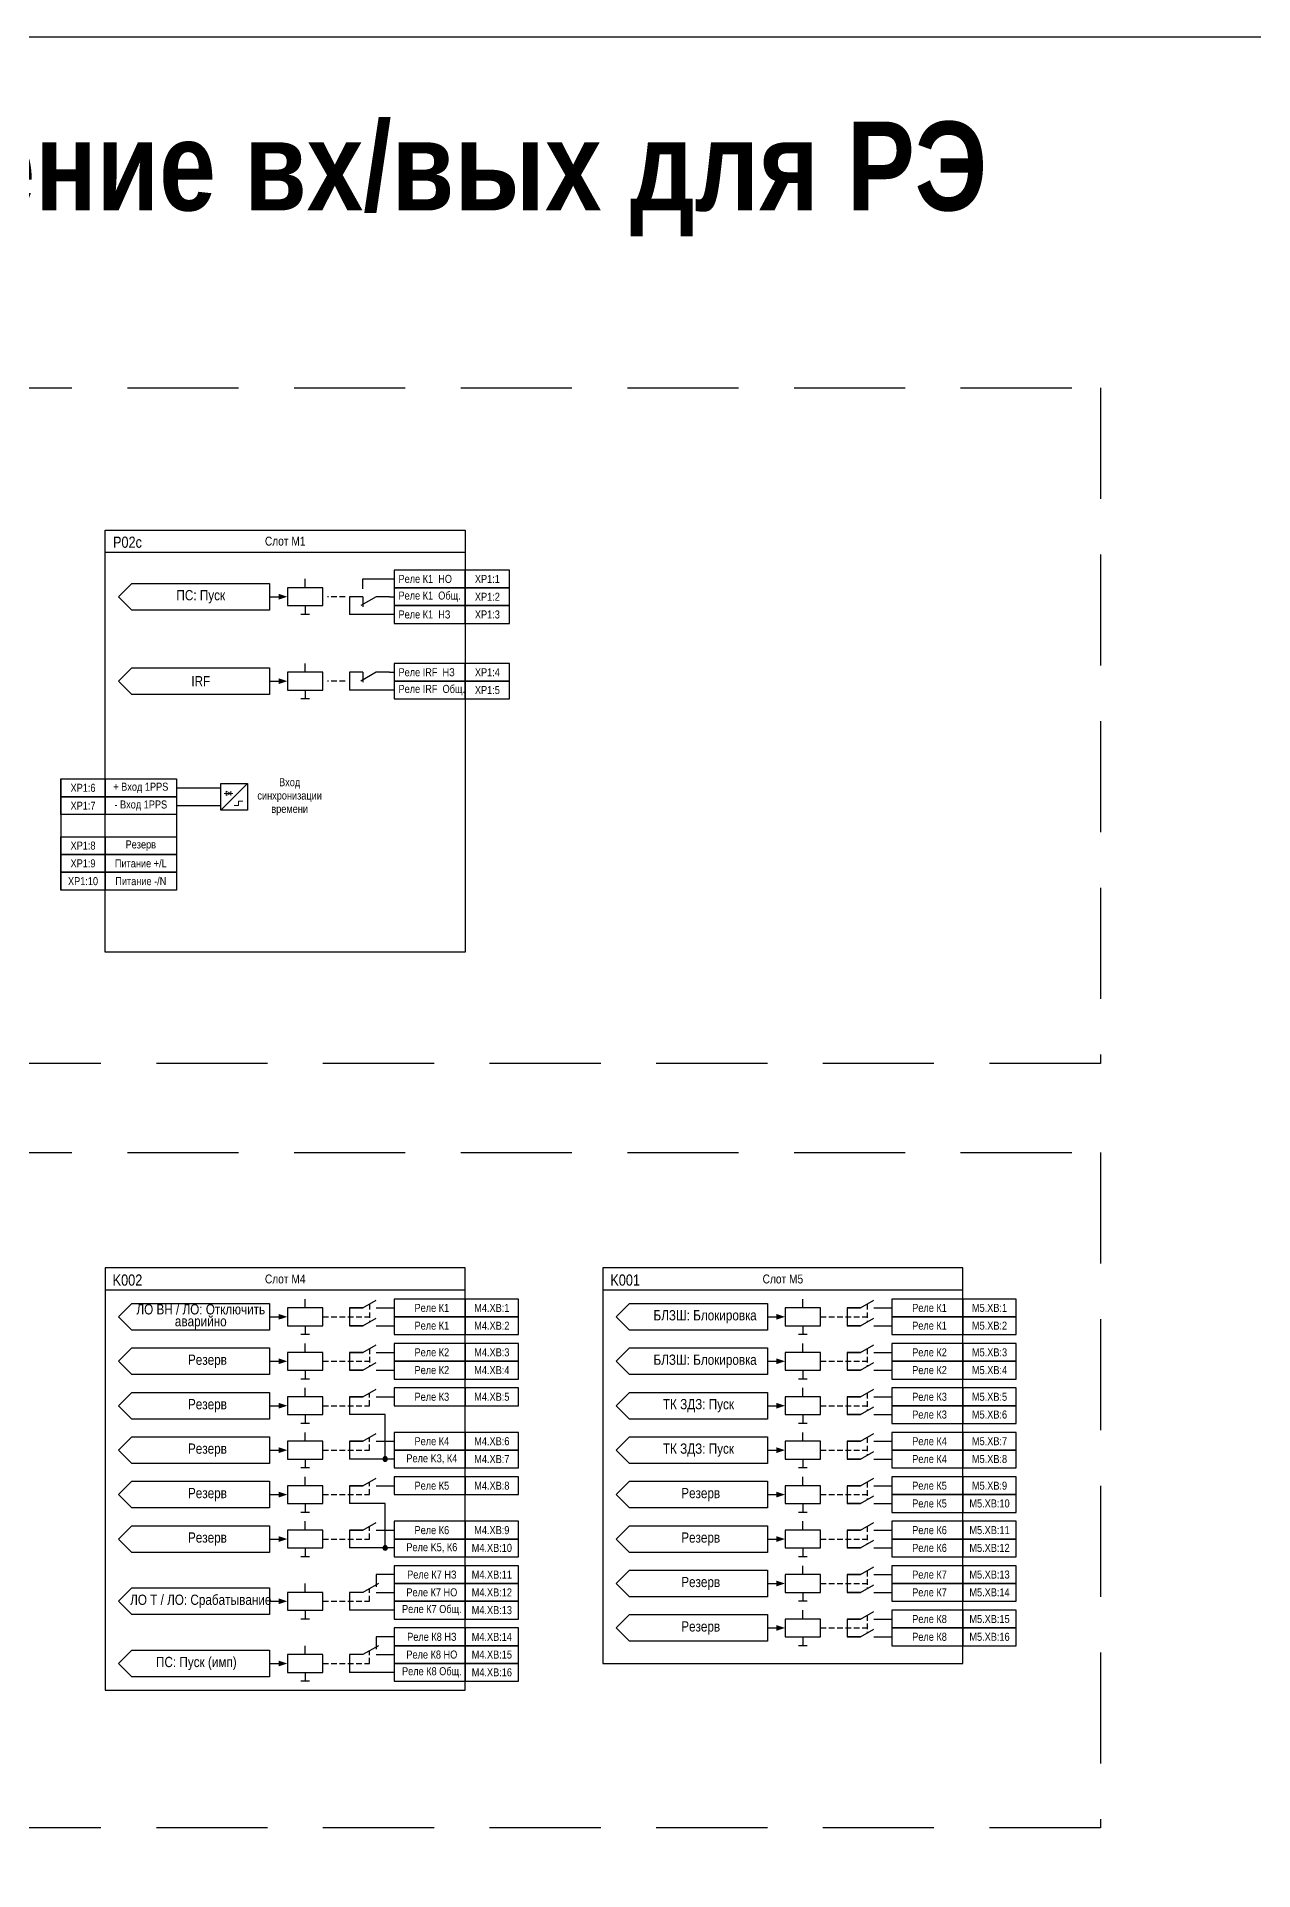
# Model space of a CAD drawing. Header units: millimetres. Extents: x 1491 to 6632, y -558 to 938.
# Drawn here: x 5438.6 to 5712.4, y 283.5 to 696 of the extents above; entities that cross this region are included whole.
import ezdxf
from ezdxf.enums import TextEntityAlignment as Align

# ---------------------------------------------------------------- set-up
doc = ezdxf.new("R2010")
doc.units = ezdxf.units.MM
doc.linetypes.add('штриховая2', pattern=[0.375, 0.25, -0.125])
doc.layers.add('_ОРЗ_0.3', color=7, linetype='Continuous', lineweight=30)
doc.layers.add('TEXT', color=7, linetype='Continuous', lineweight=25)
doc.layers.add('Основная', color=7, linetype='Continuous')
doc.styles.add('1.8_Gost_RD', font='ARIALN.TTF', dxfattribs={"height": 1.8})
doc.styles.add('2.5_Gost_RD', font='ARIALN.TTF', dxfattribs={"height": 2.5})
doc.styles.add('2.5_ISOCPEUR', font='isocpeur.ttf', dxfattribs={"width": 0.9, "height": 2.5})

# ---------------------------------------------------------------- blocks, each defined once
blk = doc.blocks.new('*U100')
at = {"layer": 'Основная', "color": 0}
blk.add_line((0, 0), (6, 3.43), dxfattribs=at)
blk = doc.blocks.new('*U175')
at = {"layer": 'Основная', "color": 0}
for p, q in [((-3, 0), (-9, 0)), ((9, 0), (3, 0))]:
    blk.add_line(p, q, dxfattribs=at)
at = {"layer": 'Основная', "ltscale": 0.25, "xscale": -1}
blk.add_blockref('*U100', (3, 0), dxfattribs=at)
at = {"layer": 'Основная', "style": '2.5_ISOCPEUR'}
for tag, p in [('ОУ', (-2, 10)), ('В1', (-14, 6)), ('В2', (-6, 4))]:
    blk.add_attdef(tag, text='', height=2.5, dxfattribs=at).set_placement(p, align=Align.MIDDLE_CENTER)
blk = doc.blocks.new('*U172')
at = {"layer": 'Основная', "color": 0}
for p, q in [((-3, 0), (-9, 0)), ((9, 0), (3, 0))]:
    blk.add_line(p, q, dxfattribs=at)
at = {"layer": 'Основная', "ltscale": 0.25, "xscale": -1}
blk.add_blockref('*U100', (3, 0), dxfattribs=at)
at = {"layer": 'Основная', "style": '2.5_ISOCPEUR'}
for tag, p in [('ОУ', (-2, 10)), ('В1', (-14, 6)), ('В2', (-6, 4))]:
    blk.add_attdef(tag, text='', height=2.5, dxfattribs=at).set_placement(p, align=Align.MIDDLE_CENTER)
blk = doc.blocks.new('Точка')
at = {"ltscale": 100}
h = blk.add_hatch(color=256, dxfattribs=at)
h.dxf.hatch_style = 1
edge = h.paths.add_edge_path()
edge.add_arc((0, 0), 0.5, 0, 360)
blk.add_circle((0, 0), 0.5, dxfattribs=at)
blk = doc.blocks.new('*U173')
at = {"layer": 'Основная', "color": 0}
for p, q in [((-3, 0), (-9, 0)), ((9, 0), (3, 0))]:
    blk.add_line(p, q, dxfattribs=at)
at = {"layer": 'Основная', "ltscale": 0.25, "xscale": -1}
blk.add_blockref('*U100', (3, 0), dxfattribs=at)
at = {"layer": 'Основная', "style": '2.5_ISOCPEUR'}
for tag, p in [('ОУ', (-2, 10)), ('В1', (-14, 6)), ('В2', (-6, 4))]:
    blk.add_attdef(tag, text='', height=2.5, dxfattribs=at).set_placement(p, align=Align.MIDDLE_CENTER)
blk = doc.blocks.new('*U174')
at = {"layer": 'Основная', "color": 0}
for p, q in [((-3, 0), (-9, 0)), ((9, 0), (3, 0))]:
    blk.add_line(p, q, dxfattribs=at)
at = {"layer": 'Основная', "ltscale": 0.25, "xscale": -1}
blk.add_blockref('*U100', (3, 0), dxfattribs=at)
at = {"layer": 'Основная', "style": '2.5_ISOCPEUR'}
for tag, p in [('ОУ', (-2, 10)), ('В1', (-14, 6)), ('В2', (-6, 4))]:
    blk.add_attdef(tag, text='', height=2.5, dxfattribs=at).set_placement(p, align=Align.MIDDLE_CENTER)
blk = doc.blocks.new('*U170')
at = {"layer": 'Основная', "color": 0}
for p, q in [((-3, 0), (-9, 0)), ((9, 0), (3, 0))]:
    blk.add_line(p, q, dxfattribs=at)
at = {"layer": 'Основная', "ltscale": 0.25, "xscale": -1}
blk.add_blockref('*U100', (3, 0), dxfattribs=at)
at = {"layer": 'Основная', "style": '2.5_ISOCPEUR'}
for tag, p in [('ОУ', (-2, 10)), ('В1', (-14, 6)), ('В2', (-6, 4))]:
    blk.add_attdef(tag, text='', height=2.5, dxfattribs=at).set_placement(p, align=Align.MIDDLE_CENTER)
blk = doc.blocks.new('*U171')
at = {"layer": 'Основная', "color": 0}
for p, q in [((-3, 0), (-9, 0)), ((9, 0), (3, 0))]:
    blk.add_line(p, q, dxfattribs=at)
at = {"layer": 'Основная', "ltscale": 0.25, "xscale": -1}
blk.add_blockref('*U100', (3, 0), dxfattribs=at)
at = {"layer": 'Основная', "style": '2.5_ISOCPEUR'}
for tag, p in [('ОУ', (-2, 10)), ('В1', (-14, 6)), ('В2', (-6, 4))]:
    blk.add_attdef(tag, text='', height=2.5, dxfattribs=at).set_placement(p, align=Align.MIDDLE_CENTER)
blk = doc.blocks.new('*U164')
at = {"layer": 'Основная', "color": 0}
for p, q in [((-3, 0), (-9, 0)), ((9, 0), (3, 0))]:
    blk.add_line(p, q, dxfattribs=at)
at = {"layer": 'Основная', "ltscale": 0.25, "xscale": -1}
blk.add_blockref('*U100', (3, 0), dxfattribs=at)
at = {"layer": 'Основная', "style": '2.5_ISOCPEUR'}
for tag, p in [('ОУ', (-2, 10)), ('В1', (-14, 6)), ('В2', (-6, 4))]:
    blk.add_attdef(tag, text='', height=2.5, dxfattribs=at).set_placement(p, align=Align.MIDDLE_CENTER)
blk = doc.blocks.new('*U165')
at = {"layer": 'Основная', "color": 0}
for p, q in [((-3, 0), (-9, 0)), ((9, 0), (3, 0))]:
    blk.add_line(p, q, dxfattribs=at)
at = {"layer": 'Основная', "ltscale": 0.25, "xscale": -1}
blk.add_blockref('*U100', (3, 0), dxfattribs=at)
at = {"layer": 'Основная', "style": '2.5_ISOCPEUR'}
for tag, p in [('ОУ', (-2, 10)), ('В1', (-14, 6)), ('В2', (-6, 4))]:
    blk.add_attdef(tag, text='', height=2.5, dxfattribs=at).set_placement(p, align=Align.MIDDLE_CENTER)
blk = doc.blocks.new('*U166')
at = {"ltscale": 0.25}
blk.add_line((0, 0), (3, 0), dxfattribs=at)
blk.add_lwpolyline([(2, 0, 1.3, 0, 0), (4, 0, 0, 0, 0)], format="xyseb", dxfattribs=at)
blk = doc.blocks.new('*U167')
at = {"ltscale": 0.25}
blk.add_line((0, 0), (3, 0), dxfattribs=at)
blk.add_lwpolyline([(2, 0, 1.3, 0, 0), (4, 0, 0, 0, 0)], format="xyseb", dxfattribs=at)
blk = doc.blocks.new('*U168')
at = {"ltscale": 0.25}
blk.add_line((0, 0), (3, 0), dxfattribs=at)
blk.add_lwpolyline([(2, 0, 1.3, 0, 0), (4, 0, 0, 0, 0)], format="xyseb", dxfattribs=at)
blk = doc.blocks.new('*U169')
at = {"ltscale": 0.25}
blk.add_line((0, 0), (3, 0), dxfattribs=at)
blk.add_lwpolyline([(2, 0, 1.3, 0, 0), (4, 0, 0, 0, 0)], format="xyseb", dxfattribs=at)
blk = doc.blocks.new('*U160')
at = {"ltscale": 0.25}
blk.add_line((0, 0), (3, 0), dxfattribs=at)
blk.add_lwpolyline([(2, 0, 1.3, 0, 0), (4, 0, 0, 0, 0)], format="xyseb", dxfattribs=at)
blk = doc.blocks.new('*U161')
at = {"ltscale": 0.25}
blk.add_line((0, 0), (3, 0), dxfattribs=at)
blk.add_lwpolyline([(2, 0, 1.3, 0, 0), (4, 0, 0, 0, 0)], format="xyseb", dxfattribs=at)
blk = doc.blocks.new('*U162')
at = {"ltscale": 0.25}
blk.add_line((0, 0), (3, 0), dxfattribs=at)
blk.add_lwpolyline([(2, 0, 1.3, 0, 0), (4, 0, 0, 0, 0)], format="xyseb", dxfattribs=at)
blk = doc.blocks.new('*U163')
at = {"ltscale": 0.25}
blk.add_line((0, 0), (3, 0), dxfattribs=at)
blk.add_lwpolyline([(2, 0, 1.3, 0, 0), (4, 0, 0, 0, 0)], format="xyseb", dxfattribs=at)
blk = doc.blocks.new('*U95')
at = {"layer": 'Основная', "color": 0}
blk.add_line((0, 0), (7, -4), dxfattribs=at)
at = {"layer": 'Основная', "ltscale": 0.35}
blk.add_line((6, 0), (6, -4.5), dxfattribs=at)
blk = doc.blocks.new('*U116')
at = {"layer": 'Основная', "color": 0}
for p, q in [((-9, 0), (-3, 0)), ((3, 0), (9, 0))]:
    blk.add_line(p, q, dxfattribs=at)
at = {"layer": 'Основная', "ltscale": 0.25}
blk.add_blockref('*U95', (-3, 0), dxfattribs=at)
at = {"layer": 'Основная', "style": '2.5_ISOCPEUR'}
for tag, p in [('ОУ', (2, 10)), ('В2', (6, 4)), ('В1', (14, 6))]:
    blk.add_attdef(tag, text='', height=2.5, dxfattribs=at).set_placement(p, align=Align.MIDDLE_CENTER)
blk = doc.blocks.new('*U117')
at = {"layer": 'Основная', "color": 0}
for p, q in [((-9, 0), (-3, 0)), ((3, 0), (9, 0))]:
    blk.add_line(p, q, dxfattribs=at)
at = {"layer": 'Основная', "ltscale": 0.25}
blk.add_blockref('*U95', (-3, 0), dxfattribs=at)
at = {"layer": 'Основная', "style": '2.5_ISOCPEUR'}
for tag, p in [('ОУ', (2, 10)), ('В2', (6, 4)), ('В1', (14, 6))]:
    blk.add_attdef(tag, text='', height=2.5, dxfattribs=at).set_placement(p, align=Align.MIDDLE_CENTER)
blk = doc.blocks.new('*U114')
at = {"ltscale": 0.25}
blk.add_line((0, 0), (3, 0), dxfattribs=at)
blk.add_lwpolyline([(2, 0, 1.3, 0, 0), (4, 0, 0, 0, 0)], format="xyseb", dxfattribs=at)
blk = doc.blocks.new('*U115')
at = {"ltscale": 0.25}
blk.add_line((0, 0), (3, 0), dxfattribs=at)
blk.add_lwpolyline([(2, 0, 1.3, 0, 0), (4, 0, 0, 0, 0)], format="xyseb", dxfattribs=at)
blk = doc.blocks.new('*U113')
at = {"ltscale": 0.25}
blk.add_line((0, 0), (3, 0), dxfattribs=at)
blk.add_lwpolyline([(2, 0, 1.3, 0, 0), (4, 0, 0, 0, 0)], format="xyseb", dxfattribs=at)

msp = doc.modelspace()

# ---------------------------------------------------------------- linework, layer by layer
at = {"ltscale": 100}
for p, q in [((5499, 572), (5499, 574)), ((5512, 570), (5509, 570)), ((5518, 570), (5519, 570)), ((5500, 566), (5498, 566)), ((5499, 568), (5499, 566)), ((5519, 566), (5509, 566)), ((5499, 553), (5499, 555)), ((5518, 553), (5519, 553)), ((5499, 549), (5499, 547)), ((5519, 549), (5509, 549)), ((5500, 547), (5498, 547)), ((5444, 529), (5444, 504)), ((5470, 521), (5470, 516)), ((5499, 410), (5499, 412)), ((5512, 410), (5509, 410)), ((5518, 410), (5519, 410)), ((5611, 410), (5611, 412)), ((5624, 410), (5621, 410)), ((5630, 410), (5631, 410)), ((5499, 406), (5499, 404)), ((5512, 406), (5509, 406)), ((5518, 406), (5519, 406)), ((5611, 406), (5611, 404)), ((5624, 406), (5621, 406)), ((5630, 406), (5631, 406)), ((5500, 404), (5498, 404)), ((5499, 400), (5499, 402)), ((5612, 404), (5610, 404)), ((5611, 400), (5611, 402)), ((5512, 400), (5509, 400)), ((5518, 400), (5519, 400)), ((5624, 400), (5621, 400)), ((5630, 400), (5631, 400)), ((5500, 394), (5498, 394)), ((5499, 396), (5499, 394)), ((5499, 390), (5499, 392)), ((5512, 396), (5509, 396)), ((5518, 396), (5519, 396)), ((5612, 394), (5610, 394)), ((5611, 396), (5611, 394)), ((5611, 390), (5611, 392)), ((5624, 396), (5621, 396)), ((5630, 396), (5631, 396)), ((5512, 390), (5509, 390)), ((5518, 390), (5519, 390)), ((5624, 390), (5621, 390)), ((5630, 390), (5631, 390)), ((5500, 384), (5498, 384)), ((5499, 386), (5499, 384)), ((5517, 386), (5509, 386)), ((5612, 384), (5610, 384)), ((5611, 386), (5611, 384)), ((5624, 386), (5621, 386)), ((5630, 386), (5631, 386)), ((5499, 380), (5499, 382)), ((5512, 380), (5509, 380)), ((5518, 380), (5519, 380)), ((5611, 380), (5611, 382)), ((5624, 380), (5621, 380)), ((5630, 380), (5631, 380)), ((5499, 376), (5499, 374)), ((5519, 376), (5509, 376)), ((5611, 376), (5611, 374)), ((5624, 376), (5621, 376)), ((5630, 376), (5631, 376)), ((5500, 374), (5498, 374)), ((5499, 370), (5499, 372)), ((5612, 374), (5610, 374)), ((5611, 370), (5611, 372)), ((5512, 370), (5509, 370)), ((5518, 370), (5519, 370)), ((5624, 370), (5621, 370)), ((5630, 370), (5631, 370)), ((5500, 364), (5498, 364)), ((5499, 366), (5499, 364)), ((5517, 366), (5509, 366)), ((5612, 364), (5610, 364)), ((5611, 366), (5611, 364)), ((5624, 366), (5621, 366)), ((5630, 366), (5631, 366)), ((5499, 360), (5499, 362)), ((5512, 360), (5509, 360)), ((5518, 360), (5519, 360)), ((5611, 360), (5611, 362)), ((5624, 360), (5621, 360)), ((5630, 360), (5631, 360)), ((5499, 356), (5499, 354)), ((5519, 356), (5509, 356)), ((5611, 356), (5611, 354)), ((5624, 356), (5621, 356)), ((5630, 356), (5631, 356)), ((5500, 354), (5498, 354)), ((5612, 354), (5610, 354)), ((5611, 350), (5611, 352)), ((5499, 346), (5499, 348)), ((5624, 350), (5621, 350)), ((5630, 350), (5631, 350)), ((5512, 346), (5509, 346)), ((5515, 346), (5519, 346)), ((5612, 344), (5610, 344)), ((5611, 346), (5611, 344)), ((5624, 346), (5621, 346)), ((5630, 346), (5631, 346)), ((5500, 340), (5498, 340)), ((5499, 342), (5499, 340)), ((5519, 342), (5509, 342)), ((5611, 340), (5611, 342)), ((5624, 340), (5621, 340)), ((5630, 340), (5631, 340)), ((5611, 336), (5611, 334)), ((5624, 336), (5621, 336)), ((5630, 336), (5631, 336)), ((5499, 332), (5499, 334)), ((5512, 332), (5509, 332)), ((5515, 332), (5519, 332)), ((5612, 334), (5610, 334)), ((5500, 326), (5498, 326)), ((5499, 328), (5499, 326)), ((5519, 328), (5509, 328))]:
    msp.add_line(p, q, dxfattribs=at)
at = {"linetype": 'штриховая2', "ltscale": 5}
for p, q in [((5508, 570), (5504, 570)), ((5508, 551), (5504, 551))]:
    msp.add_line(p, q, dxfattribs=at)
at = {"lineweight": 13, "ltscale": 0.25}
msp.add_line((5482.25, 526.25), (5482.25, 525.25), dxfattribs=at)
at = {"ltscale": 100}
for points in [[(5169, 696), (6159, 696), (6159, -251), (5169, -251)], [(5535, 576), (5519, 576), (5519, 572), (5535, 572)], [(5545, 576), (5535, 576), (5535, 572), (5545, 572)], [(5503, 572), (5495, 572), (5495, 568), (5503, 568)], [(5535, 572), (5519, 572), (5519, 568), (5535, 568)], [(5545, 572), (5535, 572), (5535, 568), (5545, 568)], [(5535, 568), (5519, 568), (5519, 564), (5535, 564)], [(5545, 568), (5535, 568), (5535, 564), (5545, 564)], [(5503, 553), (5495, 553), (5495, 549), (5503, 549)], [(5535, 555), (5519, 555), (5519, 551), (5535, 551)], [(5545, 555), (5535, 555), (5535, 551), (5545, 551)], [(5535, 551), (5519, 551), (5519, 547), (5535, 547)], [(5545, 551), (5535, 551), (5535, 547), (5545, 547)], [(5444, 529), (5454, 529), (5454, 525), (5444, 525)], [(5454, 529), (5470, 529), (5470, 525), (5454, 525)], [(5444, 525), (5454, 525), (5454, 521), (5444, 521)], [(5454, 525), (5470, 525), (5470, 521), (5454, 521)], [(5444, 516), (5454, 516), (5454, 512), (5444, 512)], [(5454, 516), (5470, 516), (5470, 512), (5454, 512)], [(5444, 512), (5454, 512), (5454, 508), (5444, 508)], [(5454, 512), (5470, 512), (5470, 508), (5454, 508)], [(5444, 508), (5454, 508), (5454, 504), (5444, 504)], [(5454, 508), (5470, 508), (5470, 504), (5454, 504)], [(5503, 410), (5495, 410), (5495, 406), (5503, 406)], [(5535, 412), (5519, 412), (5519, 408), (5535, 408)], [(5547, 412), (5535, 412), (5535, 408), (5547, 408)], [(5615, 410), (5607, 410), (5607, 406), (5615, 406)], [(5647, 412), (5631, 412), (5631, 408), (5647, 408)], [(5659, 412), (5647, 412), (5647, 408), (5659, 408)], [(5535, 408), (5519, 408), (5519, 404), (5535, 404)], [(5547, 408), (5535, 408), (5535, 404), (5547, 404)], [(5647, 408), (5631, 408), (5631, 404), (5647, 404)], [(5659, 408), (5647, 408), (5647, 404), (5659, 404)], [(5535, 402), (5519, 402), (5519, 398), (5535, 398)], [(5547, 402), (5535, 402), (5535, 398), (5547, 398)], [(5647, 402), (5631, 402), (5631, 398), (5647, 398)], [(5659, 402), (5647, 402), (5647, 398), (5659, 398)], [(5503, 400), (5495, 400), (5495, 396), (5503, 396)], [(5535, 398), (5519, 398), (5519, 394), (5535, 394)], [(5547, 398), (5535, 398), (5535, 394), (5547, 394)], [(5615, 400), (5607, 400), (5607, 396), (5615, 396)], [(5647, 398), (5631, 398), (5631, 394), (5647, 394)], [(5659, 398), (5647, 398), (5647, 394), (5659, 394)], [(5535, 392), (5519, 392), (5519, 388), (5535, 388)], [(5547, 392), (5535, 392), (5535, 388), (5547, 388)], [(5647, 392), (5631, 392), (5631, 388), (5647, 388)], [(5659, 392), (5647, 392), (5647, 388), (5659, 388)], [(5503, 390), (5495, 390), (5495, 386), (5503, 386)], [(5615, 390), (5607, 390), (5607, 386), (5615, 386)], [(5647, 388), (5631, 388), (5631, 384), (5647, 384)], [(5659, 388), (5647, 388), (5647, 384), (5659, 384)], [(5503, 380), (5495, 380), (5495, 376), (5503, 376)], [(5535, 382), (5519, 382), (5519, 378), (5535, 378)], [(5547, 382), (5535, 382), (5535, 378), (5547, 378)], [(5615, 380), (5607, 380), (5607, 376), (5615, 376)], [(5647, 382), (5631, 382), (5631, 378), (5647, 378)], [(5659, 382), (5647, 382), (5647, 378), (5659, 378)], [(5535, 378), (5519, 378), (5519, 374), (5535, 374)], [(5547, 378), (5535, 378), (5535, 374), (5547, 374)], [(5647, 378), (5631, 378), (5631, 374), (5647, 374)], [(5659, 378), (5647, 378), (5647, 374), (5659, 374)], [(5535, 372), (5519, 372), (5519, 368), (5535, 368)], [(5547, 372), (5535, 372), (5535, 368), (5547, 368)], [(5647, 372), (5631, 372), (5631, 368), (5647, 368)], [(5659, 372), (5647, 372), (5647, 368), (5659, 368)], [(5503, 370), (5495, 370), (5495, 366), (5503, 366)], [(5615, 370), (5607, 370), (5607, 366), (5615, 366)], [(5647, 368), (5631, 368), (5631, 364), (5647, 364)], [(5659, 368), (5647, 368), (5647, 364), (5659, 364)], [(5503, 360), (5495, 360), (5495, 356), (5503, 356)], [(5535, 362), (5519, 362), (5519, 358), (5535, 358)], [(5547, 362), (5535, 362), (5535, 358), (5547, 358)], [(5615, 360), (5607, 360), (5607, 356), (5615, 356)], [(5647, 362), (5631, 362), (5631, 358), (5647, 358)], [(5659, 362), (5647, 362), (5647, 358), (5659, 358)], [(5535, 358), (5519, 358), (5519, 354), (5535, 354)], [(5547, 358), (5535, 358), (5535, 354), (5547, 354)], [(5647, 358), (5631, 358), (5631, 354), (5647, 354)], [(5659, 358), (5647, 358), (5647, 354), (5659, 354)], [(5535, 352), (5519, 352), (5519, 348), (5535, 348)], [(5547, 352), (5535, 352), (5535, 348), (5547, 348)], [(5647, 352), (5631, 352), (5631, 348), (5647, 348)], [(5659, 352), (5647, 352), (5647, 348), (5659, 348)], [(5460, 347), (5491, 347), (5491, 341), (5460, 341), (5457, 344)], [(5535, 348), (5519, 348), (5519, 344), (5535, 344)], [(5547, 348), (5535, 348), (5535, 344), (5547, 344)], [(5615, 350), (5607, 350), (5607, 346), (5615, 346)], [(5647, 348), (5631, 348), (5631, 344), (5647, 344)], [(5659, 348), (5647, 348), (5647, 344), (5659, 344)], [(5503, 346), (5495, 346), (5495, 342), (5503, 342)], [(5535, 344), (5519, 344), (5519, 340), (5535, 340)], [(5547, 344), (5535, 344), (5535, 340), (5547, 340)], [(5615, 340), (5607, 340), (5607, 336), (5615, 336)], [(5647, 342), (5631, 342), (5631, 338), (5647, 338)], [(5659, 342), (5647, 342), (5647, 338), (5659, 338)], [(5535, 338), (5519, 338), (5519, 334), (5535, 334)], [(5547, 338), (5535, 338), (5535, 334), (5547, 334)], [(5647, 338), (5631, 338), (5631, 334), (5647, 334)], [(5659, 338), (5647, 338), (5647, 334), (5659, 334)], [(5503, 332), (5495, 332), (5495, 328), (5503, 328)], [(5535, 334), (5519, 334), (5519, 330), (5535, 330)], [(5547, 334), (5535, 334), (5535, 330), (5547, 330)], [(5535, 330), (5519, 330), (5519, 326), (5535, 326)], [(5547, 330), (5535, 330), (5535, 326), (5547, 326)]]:
    msp.add_lwpolyline(points, close=True, dxfattribs=at)
at = {"color": 6, "linetype": 'штриховая2', "ltscale": 100}
for points in [[(5309, 617), (5678, 617), (5678, 465), (5309, 465)], [(5309, 445), (5678, 445), (5678, 293), (5309, 293)]]:
    msp.add_lwpolyline(points, close=True, dxfattribs=at)
at = {"ltscale": 100}
for points in [[(5454, 580), (5535, 580)], [(5512, 571.75), (5512, 574), (5519, 574)], [(5509, 570), (5509, 566)], [(5509, 553), (5509, 549)], [(5535, 414), (5454, 414)], [(5647, 414), (5566, 414)], [(5509, 410), (5509, 406)], [(5621, 410), (5621, 406)], [(5509, 400), (5509, 396)], [(5621, 400), (5621, 396)], [(5509, 390), (5509, 386)], [(5621, 390), (5621, 386)], [(5517, 376), (5517, 386)], [(5509, 380), (5509, 376)], [(5621, 380), (5621, 376)], [(5509, 370), (5509, 366)], [(5621, 370), (5621, 366)], [(5517, 356), (5517, 366)], [(5509, 360), (5509, 356)], [(5621, 360), (5621, 356)], [(5515.5, 348), (5512, 346)], [(5519, 350), (5515, 350), (5515, 347.25)], [(5621, 350), (5621, 346)], [(5509, 346), (5509, 342)], [(5621, 340), (5621, 336)], [(5519, 336), (5515, 336), (5515, 333.25)], [(5509, 332), (5509, 328)], [(5515.5, 334), (5512, 332)]]:
    msp.add_lwpolyline(points, dxfattribs=at)
msp.add_lwpolyline([(5480, 528), (5486, 528), (5486, 522), (5480, 522)], close=True)
at = {"lineweight": 13, "ltscale": 0.25}
msp.add_lwpolyline([(5482.25, 525.75), (5481.25, 526.25), (5481.25, 525.25), (5482.25, 525.75)], dxfattribs=at)
at = {"lineweight": 13, "flags": 128}
for points in [[(5481.5, 526.5, 0, 0, 0), (5481.5, 527, 0.25, 0, 0), (5481.5, 527.5, 0, 0, 0)], [(5482, 526.5, 0, 0, 0), (5482, 527, 0.25, 0, 0), (5482, 527.5, 0, 0, 0)]]:
    msp.add_lwpolyline(points, format="xyseb", dxfattribs=at)
at = {"linetype": 'штриховая2', "ltscale": 5}
for points in [[(5513.5, 410.86), (5513.5, 406.86)], [(5625.5, 410.86), (5625.5, 406.86)], [(5503, 408), (5513.5, 408)], [(5615, 408), (5625.5, 408)], [(5513.5, 400.86), (5513.5, 396.86)], [(5625.5, 400.86), (5625.5, 396.86)], [(5503, 398), (5513.5, 398)], [(5615, 398), (5625.5, 398)], [(5503, 388), (5513.5, 388), (5513.5, 390.86)], [(5615, 388), (5625.5, 388)], [(5625.5, 390.86), (5625.5, 386.86)], [(5503, 378), (5513.5, 378), (5513.5, 380.86)], [(5625.5, 380.86), (5625.5, 376.86)], [(5615, 378), (5625.5, 378)], [(5503, 368), (5513.5, 368), (5513.5, 370.86)], [(5615, 368), (5625.5, 368)], [(5625.5, 370.86), (5625.5, 366.86)], [(5503, 358), (5513.5, 358), (5513.5, 360.86)], [(5625.5, 360.86), (5625.5, 356.86)], [(5615, 358), (5625.5, 358)], [(5625.5, 350.86), (5625.5, 346.86)], [(5503, 344), (5513.5, 344), (5513.5, 346.86)], [(5615, 348), (5625.5, 348)], [(5625.5, 340.86), (5625.5, 336.86)], [(5615, 338), (5625.5, 338)], [(5503, 330), (5513.5, 330), (5513.5, 332.86)]]:
    msp.add_lwpolyline(points, dxfattribs=at)
at = {"layer": '_ОРЗ_0.3', "ltscale": 100}
for points in [[(5454, 585), (5535, 585), (5535, 490), (5454, 490)], [(5535, 419), (5454, 419), (5454, 324), (5535, 324)], [(5647, 419), (5566, 419), (5566, 330), (5647, 330)]]:
    msp.add_lwpolyline(points, close=True, dxfattribs=at)
at = {"layer": 'Основная', "color": 0}
for p, q in [((5470, 527), (5480, 527)), ((5470, 523), (5480, 523))]:
    msp.add_line(p, q, dxfattribs=at)
at = {"layer": 'Основная', "ltscale": 0.25}
msp.add_line((5486, 528), (5480, 522), dxfattribs=at)
at = {"layer": 'Основная', "color": 0, "lineweight": 13}
msp.add_line((5480.75, 525.75), (5482.75, 525.75), dxfattribs=at)
for p, q in [((5484, 524), (5485, 524)), ((5484, 523), (5484, 524)), ((5483, 523), (5484, 523))]:
    msp.add_line(p, q, dxfattribs=at).dxf.unprotected_set("ltscale", 0)
at = {"layer": 'Основная', "ltscale": 100}
for points in [[(5491, 573), (5491, 567), (5460, 567), (5457, 570), (5460, 573)], [(5491, 554), (5491, 548), (5460, 548), (5457, 551), (5460, 554)], [(5491, 411), (5491, 405), (5460, 405), (5457, 408), (5460, 411)], [(5603, 411), (5603, 405), (5572, 405), (5569, 408), (5572, 411)], [(5491, 401), (5491, 395), (5460, 395), (5457, 398), (5460, 401)], [(5603, 401), (5603, 395), (5572, 395), (5569, 398), (5572, 401)], [(5491, 391), (5491, 385), (5460, 385), (5457, 388), (5460, 391)], [(5603, 391), (5603, 385), (5572, 385), (5569, 388), (5572, 391)], [(5491, 381), (5491, 375), (5460, 375), (5457, 378), (5460, 381)], [(5603, 381), (5603, 375), (5572, 375), (5569, 378), (5572, 381)], [(5491, 371), (5491, 365), (5460, 365), (5457, 368), (5460, 371)], [(5603, 371), (5603, 365), (5572, 365), (5569, 368), (5572, 371)], [(5491, 361), (5491, 355), (5460, 355), (5457, 358), (5460, 361)], [(5603, 361), (5603, 355), (5572, 355), (5569, 358), (5572, 361)], [(5603, 351), (5603, 345), (5572, 345), (5569, 348), (5572, 351)], [(5603, 341), (5603, 335), (5572, 335), (5569, 338), (5572, 341)], [(5491, 333), (5491, 327), (5460, 327), (5457, 330), (5460, 333)]]:
    msp.add_lwpolyline(points, close=True, dxfattribs=at)

# ---------------------------------------------------------------- block references
at = {"ltscale": 0.35}
for name, p in [('*U114', (5491, 570)), ('*U115', (5491, 551)), ('*U166', (5491, 408)), ('*U113', (5603, 408)), ('*U167', (5491, 398)), ('*U113', (5603, 398)), ('*U168', (5491, 388)), ('*U113', (5603, 388)), ('*U169', (5491, 378)), ('*U113', (5603, 378)), ('*U160', (5491, 368)), ('*U113', (5603, 368)), ('*U161', (5491, 358)), ('*U113', (5603, 358)), ('*U113', (5603, 348)), ('*U162', (5491, 344)), ('*U113', (5603, 338)), ('*U163', (5491, 330))]:
    msp.add_blockref(name, p, dxfattribs=at)
at = {"ltscale": 100, "xscale": -1}
for p in [(5517, 376), (5517, 356)]:
    msp.add_blockref('Точка', p, dxfattribs=at)
at = {"layer": 'Основная', "ltscale": 0.25, "xscale": -0.5, "yscale": 0.5, "zscale": 0.5}
for name, p in [('*U116', (5513.5, 570)), ('*U117', (5513.5, 553)), ('*U164', (5513.5, 410)), ('*U164', (5625.5, 410)), ('*U165', (5513.5, 406)), ('*U164', (5625.5, 406)), ('*U170', (5513.5, 400)), ('*U164', (5625.5, 400)), ('*U171', (5513.5, 396)), ('*U164', (5625.5, 396)), ('*U174', (5513.5, 390)), ('*U164', (5625.5, 390)), ('*U164', (5625.5, 386)), ('*U173', (5513.5, 380)), ('*U164', (5625.5, 380)), ('*U164', (5625.5, 376)), ('*U172', (5513.5, 370)), ('*U164', (5625.5, 370)), ('*U164', (5625.5, 366)), ('*U175', (5513.5, 360)), ('*U164', (5625.5, 360)), ('*U164', (5625.5, 356)), ('*U164', (5625.5, 350)), ('*U164', (5625.5, 346)), ('*U164', (5625.5, 340)), ('*U164', (5625.5, 336))]:
    msp.add_blockref(name, p, dxfattribs=at)

# ---------------------------------------------------------------- texts
at = {"ltscale": 100, "attachment_point": 5}
for s, insert, char_height, width, style in [('{\\fArial Narrow|b1|i0|c204|p34;Подключение вх/вых для РЭ}', (5487, 664), 20, 1350, '2.5_Gost_RD'), ('Р02с', (5459, 582.25), 2.5, 10, '2.5_Gost_RD'), ('Слот М1', (5494.5, 582.5), 2, 81, '1.8_Gost_RD'), ('\\pxi0.55556,ql;Реле К1  НО', (5527, 574), 1.8, 16, '1.8_Gost_RD'), ('XP1:1', (5540, 574), 1.8, 10, '1.8_Gost_RD'), ('\\pxi0.55556,ql;Реле К1  Общ.', (5527, 570), 1.8, 16, '1.8_Gost_RD'), ('XP1:2', (5540, 570), 1.8, 10, '1.8_Gost_RD'), ('\\pxi0.55556,ql;Реле К1  НЗ', (5527, 566), 1.8, 16, '1.8_Gost_RD'), ('XP1:3', (5540, 566), 1.8, 10, '1.8_Gost_RD'), ('\\pxi0.55556,ql;Реле IRF  НЗ', (5527, 553), 1.8, 16, '1.8_Gost_RD'), ('XP1:4', (5540, 553), 1.8, 10, '1.8_Gost_RD'), ('\\pxi0.55556,ql;Реле IRF  Общ.', (5527, 549), 1.8, 16, '1.8_Gost_RD'), ('XP1:5', (5540, 549), 1.8, 10, '1.8_Gost_RD'), ('+ Вход 1PPS', (5462, 527), 1.8, 16, '1.8_Gost_RD'), ('\\pxse0.83333;Вход синхронизации времени', (5495.5, 525), 1.8, 19, '1.8_Gost_RD'), ('XP1:6', (5449, 527), 1.8, 10, '1.8_Gost_RD'), ('- Вход 1PPS', (5462, 523), 1.8, 16, '1.8_Gost_RD'), ('XP1:7', (5449, 523), 1.8, 10, '1.8_Gost_RD'), ('XP1:8', (5449, 514), 1.8, 10, '1.8_Gost_RD'), ('Резерв', (5462, 514), 1.8, 16, '1.8_Gost_RD'), ('XP1:9', (5449, 510), 1.8, 10, '1.8_Gost_RD'), ('Питание +/L', (5462, 510), 1.8, 16, '1.8_Gost_RD'), ('XP1:10', (5449, 506), 1.8, 10, '1.8_Gost_RD'), ('Питание -/N', (5462, 506), 1.8, 16, '1.8_Gost_RD'), ('K002', (5459, 416.25), 2.5, 10, '2.5_Gost_RD'), ('Слот М4', (5494.5, 416.5), 2, 81, '1.8_Gost_RD'), ('K001', (5571, 416.25), 2.5, 10, '2.5_Gost_RD'), ('Слот М5', (5606.5, 416.5), 2, 81, '1.8_Gost_RD'), ('\\pxi0.55556,qc;Реле К1', (5527, 410), 1.8, 16, '1.8_Gost_RD'), ('М4.XB:1', (5541, 410), 1.8, 12, '1.8_Gost_RD'), ('\\pxi0.55556,qc;Реле К1', (5639, 410), 1.8, 16, '1.8_Gost_RD'), ('М5.XB:1', (5653, 410), 1.8, 12, '1.8_Gost_RD'), ('\\pxi0.55556,qc;Реле К1', (5527, 406), 1.8, 16, '1.8_Gost_RD'), ('М4.XB:2', (5541, 406), 1.8, 12, '1.8_Gost_RD'), ('\\pxi0.55556,qc;Реле К1', (5639, 406), 1.8, 16, '1.8_Gost_RD'), ('М5.XB:2', (5653, 406), 1.8, 12, '1.8_Gost_RD'), ('\\pxi0.55556,qc;Реле К2', (5527, 400), 1.8, 16, '1.8_Gost_RD'), ('М4.XB:3', (5541, 400), 1.8, 12, '1.8_Gost_RD'), ('\\pxi0.55556,qc;Реле К2', (5639, 400), 1.8, 16, '1.8_Gost_RD'), ('М5.XB:3', (5653, 400), 1.8, 12, '1.8_Gost_RD'), ('\\pxi0.55556,qc;Реле К2', (5527, 396), 1.8, 16, '1.8_Gost_RD'), ('М4.XB:4', (5541, 396), 1.8, 12, '1.8_Gost_RD'), ('\\pxi0.55556,qc;Реле К2', (5639, 396), 1.8, 16, '1.8_Gost_RD'), ('М5.XB:4', (5653, 396), 1.8, 12, '1.8_Gost_RD'), ('\\pxi0.55556,qc;Реле К3', (5527, 390), 1.8, 16, '1.8_Gost_RD'), ('М4.XB:5', (5541, 390), 1.8, 12, '1.8_Gost_RD'), ('\\pxsm0.7;ТК ЗДЗ: Пуск', (5587.5, 388), 2.3, 31, '2.5_Gost_RD'), ('\\pxi0.55556,qc;Реле К3', (5639, 390), 1.8, 16, '1.8_Gost_RD'), ('М5.XB:5', (5653, 390), 1.8, 12, '1.8_Gost_RD'), ('\\pxi0.55556,qc;Реле К3', (5639, 386), 1.8, 16, '1.8_Gost_RD'), ('М5.XB:6', (5653, 386), 1.8, 12, '1.8_Gost_RD'), ('\\pxi0.55556,qc;Реле К4', (5527, 380), 1.8, 16, '1.8_Gost_RD'), ('М4.XB:6', (5541, 380), 1.8, 12, '1.8_Gost_RD'), ('\\pxsm0.7;ТК ЗДЗ: Пуск', (5587.5, 378), 2.3, 31, '2.5_Gost_RD'), ('\\pxi0.55556,qc;Реле К4', (5639, 380), 1.8, 16, '1.8_Gost_RD'), ('М5.XB:7', (5653, 380), 1.8, 12, '1.8_Gost_RD'), ('\\pxi0.55556,qc;Реле K3, К4', (5527, 376), 1.8, 16, '1.8_Gost_RD'), ('М4.XB:7', (5541, 376), 1.8, 12, '1.8_Gost_RD'), ('\\pxi0.55556,qc;Реле К4', (5639, 376), 1.8, 16, '1.8_Gost_RD'), ('М5.XB:8', (5653, 376), 1.8, 12, '1.8_Gost_RD'), ('\\pxi0.55556,qc;Реле К5', (5527, 370), 1.8, 16, '1.8_Gost_RD'), ('М4.XB:8', (5541, 370), 1.8, 12, '1.8_Gost_RD'), ('\\pxsm0.7;Резерв', (5588, 368), 2.3, 28, '2.5_Gost_RD'), ('\\pxi0.55556,qc;Реле К5', (5639, 370), 1.8, 16, '1.8_Gost_RD'), ('М5.XB:9', (5653, 370), 1.8, 12, '1.8_Gost_RD'), ('\\pxi0.55556,qc;Реле К5', (5639, 366), 1.8, 16, '1.8_Gost_RD'), ('М5.XB:10', (5653, 366), 1.8, 12, '1.8_Gost_RD'), ('\\pxi0.55556,qc;Реле К6', (5527, 360), 1.8, 16, '1.8_Gost_RD'), ('М4.XB:9', (5541, 360), 1.8, 12, '1.8_Gost_RD'), ('\\pxsm0.7;Резерв', (5588, 358), 2.3, 28, '2.5_Gost_RD'), ('\\pxi0.55556,qc;Реле К6', (5639, 360), 1.8, 16, '1.8_Gost_RD'), ('М5.XB:11', (5653, 360), 1.8, 12, '1.8_Gost_RD'), ('\\pxi0.55556,qc;Реле K5, К6', (5527, 356), 1.8, 16, '1.8_Gost_RD'), ('М4.XB:10', (5541, 356), 1.8, 12, '1.8_Gost_RD'), ('\\pxi0.55556,qc;Реле К6', (5639, 356), 1.8, 16, '1.8_Gost_RD'), ('М5.XB:12', (5653, 356), 1.8, 12, '1.8_Gost_RD'), ('\\pxi0.55556,qc;Реле К7 НЗ', (5527, 350), 1.8, 16, '1.8_Gost_RD'), ('М4.XB:11', (5541, 350), 1.8, 12, '1.8_Gost_RD'), ('\\pxi0.55556,qc;Реле К7', (5639, 350), 1.8, 16, '1.8_Gost_RD'), ('М5.XB:13', (5653, 350), 1.8, 12, '1.8_Gost_RD'), ('\\pxi0.55556,qc;Реле К7 НО', (5527, 346), 1.8, 16, '1.8_Gost_RD'), ('М4.XB:12', (5541, 346), 1.8, 12, '1.8_Gost_RD'), ('\\pxsm0.7;Резерв', (5588, 348), 2.3, 28, '2.5_Gost_RD'), ('\\pxi0.55556,qc;Реле К7', (5639, 346), 1.8, 16, '1.8_Gost_RD'), ('М5.XB:14', (5653, 346), 1.8, 12, '1.8_Gost_RD'), ('\\pxi0.55556,qc;Реле К7 Общ.', (5527, 342), 1.8, 16, '1.8_Gost_RD'), ('М4.XB:13', (5541, 342), 1.8, 12, '1.8_Gost_RD'), ('\\pxsm0.7;Резерв', (5588, 338), 2.3, 28, '2.5_Gost_RD'), ('\\pxi0.55556,qc;Реле К8', (5639, 340), 1.8, 16, '1.8_Gost_RD'), ('М5.XB:15', (5653, 340), 1.8, 12, '1.8_Gost_RD'), ('\\pxi0.55556,qc;Реле К8 НЗ', (5527, 336), 1.8, 16, '1.8_Gost_RD'), ('М4.XB:14', (5541, 336), 1.8, 12, '1.8_Gost_RD'), ('\\pxi0.55556,qc;Реле К8', (5639, 336), 1.8, 16, '1.8_Gost_RD'), ('М5.XB:16', (5653, 336), 1.8, 12, '1.8_Gost_RD'), ('\\pxi0.55556,qc;Реле К8 НО', (5527, 332), 1.8, 16, '1.8_Gost_RD'), ('М4.XB:15', (5541, 332), 1.8, 12, '1.8_Gost_RD'), ('\\pxi0.55556,qc;Реле К8 Общ.', (5527, 328), 1.8, 16, '1.8_Gost_RD'), ('М4.XB:16', (5541, 328), 1.8, 12, '1.8_Gost_RD')]:
    msp.add_mtext(s, dxfattribs=dict(at, insert=insert, char_height=char_height, width=width, style=style))
at = {"layer": 'TEXT', "ltscale": 100, "char_height": 2.3, "attachment_point": 5, "style": '2.5_Gost_RD'}
for s, insert, width in [('\\pxsm0.7;ПС: Пуск', (5475.5, 570), 32.7284), ('\\pxsm0.7;IRF', (5475.5, 551), 32.7284), ('\\pxsm0.7;ЛО ВН / ЛО: Отключить аварийно', (5475.5, 408), 32.7284), ('\\pxsm0.7;БЛЗШ: Блокировка', (5589, 408), 29.7284), ('\\pxsm0.7;Резерв', (5477, 398), 29.7284), ('\\pxsm0.7;БЛЗШ: Блокировка', (5589, 398), 29.7284), ('\\pxsm0.7;Резерв', (5477, 388), 29.7284), ('\\pxsm0.7;Резерв', (5477, 378), 29.7284), ('\\pxsm0.7;Резерв', (5477, 368), 29.7284), ('\\pxsm0.7;Резерв', (5477, 358), 29.7284), ('\\pxsm0.7;ЛО Т / ЛО: Срабатывание', (5475.5, 344), 31), ('\\pxsm0.7;ПС: Пуск (имп)', (5474.5, 330), 31)]:
    msp.add_mtext(s, dxfattribs=dict(at, insert=insert, width=width))

doc.saveas('drawing.dxf')
